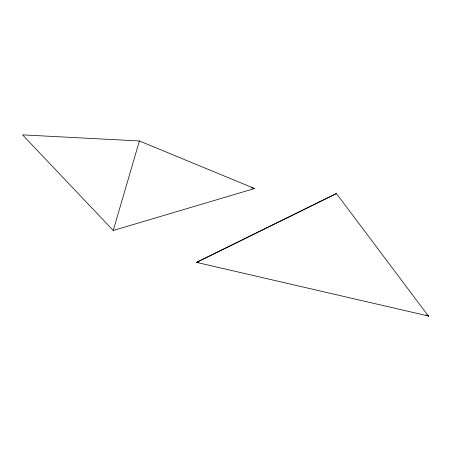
<?xml version="1.0" encoding="UTF-8"?>
<svg xmlns="http://www.w3.org/2000/svg" width="451" height="451" viewBox="0 0 451 451"><rect width="100%" height="100%" fill="white"/><g stroke="black" fill="none" stroke-linecap="round" stroke-linejoin="round"><path stroke-width="0.68" d="M113.246 230.484L139.393 140.971L254.544 188.524L113.246 230.484L22.55 134.872L139.393 140.971M425.896 314.945L428.45 316.128L336.435 193.552L196.659 262.42L198.006 262.02M427.153 315.424L428.433 316.016L196.433 262.364L336.435 193.552M196.433 262.364L198.502 262.431M251.117 187.729L254.544 188.524M427.48 315.108L428.45 316.128"/></g></svg>
